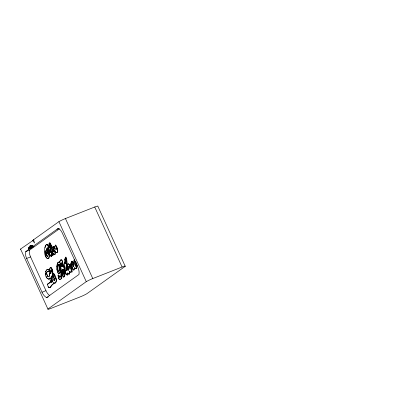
<?xml version="1.0" encoding="UTF-8"?>
<svg xmlns="http://www.w3.org/2000/svg" width="410" height="410" viewBox="0 0 410 410"><rect width="100%" height="100%" fill="white"/><g stroke="black" fill="none" stroke-linecap="round" stroke-linejoin="round"><path stroke-width="0.61" d="M50.901 246.102L50.507 251.571M71.929 264.783L71.95 263.651M69.818 271.671L69.28 274.172L68.019 273.639M76.224 262.892L76.157 264.819L75.568 266.285L74.881 264.153L75.061 261.303L75.773 262.441M76.424 262.815L76.352 264.742L75.763 266.208L75.076 264.076L75.255 261.226M67.035 268.447L66.912 270.487L66.179 268.181L67.025 262.569L66.799 259.837L65.928 257.075L64.816 259.515M56.585 248.327L56.606 247.947L56.242 248.081C55.801 248.398 55.857 250.131 56.37 249.136M73.774 266.116L74.215 260.207M50.04 246.641L49.984 244.714L49.702 246.231M51.311 272.086L51.393 270.872M59.988 277.221L60.936 275.909L61.095 273.967L60.352 262.769L60.024 264.363L59.814 264.071C60.234 267.064 61.531 270.667 59.404 273.306L58.133 273.316C56.452 269.903 56.144 265.685 57.994 262.297L58.717 262.113L59.404 262.456L60.675 260.084M62.689 269.385L62.115 270.098L61.751 278.231L60.782 279.123L59.686 279.471L58.727 278.795L58.03 275.161L58.727 275.156L59.742 277.36L61.131 275.833L61.064 267.868M71.299 271.225L71.161 272.102L70.73 272.322M64.493 263.389L64.585 262.282M50.153 278.851L50.153 277.898M70.505 266.925L70.715 264.681M62.694 272.414L62.838 270.938L63.483 270.159L63.868 271.077L63.314 273.183L63.591 274.018M50.84 245.626L51.204 245.072C52.685 248.967 50.553 247.04 50.707 244.698L50.819 244.96C50.589 242.008 48.718 241.972 49.108 245.2M53.074 274.828C52.301 277.232 54.407 281.07 51.511 282.418L51.506 279.312L51.06 277.068L51.614 276.878C53.582 274.269 53.182 269.959 51.188 267.489L50.83 267.433M67.896 273.962L67.44 275.043L66.789 274.613M52.967 255.215C52.69 252.724 51.983 250.792 51.522 247.824C49.959 248.742 51.445 253.385 52.224 255.133L53.162 255.133C52.649 253.939 52.536 247.163 51.229 247.947M56.903 266.879L57.549 263.768M60.275 263.84L60.224 264.286L60.009 263.994C60.429 266.987 61.725 270.59 59.604 273.229L58.328 273.239L57.748 271.763M67.968 266.239L68.045 269.888M65.836 262.815C65.251 266.592 65.462 257.203 65.779 259.258M55.309 278.503L55.499 277.488L55.919 277.713C56.795 279.548 56.908 282.331 54.781 283.356L53.771 282.362L53.654 283.407L52.711 284.504M74.774 267.889L73.964 270L73.416 269.893L72.268 267.023M54.909 247.127L55.084 246.266M44.977 247.66L45.413 246L46.345 244.575M48.359 255.015L48.436 251.791M51.065 245.293L51.399 244.995C51.578 245.354 52.47 247.737 51.578 247.143M67.117 266.172L67.46 264.973M70.858 264.189L71.714 261.38L71.945 261.149L72.483 261.488C73.544 262.846 72.811 265.834 73.482 266.674M53.961 276.366L54.058 276.043M49.605 269.78L50.266 267.848M51.276 269.816L50.758 271.399L50.655 273.757L51.004 273.065M53.654 246.682L53.828 246.379L54.515 248.111M53.3 274.146L53.443 273.742L54.012 273.798C55.524 275.315 55.832 278.082 54.187 279.625L54.402 280.46L55.114 278.969M57.713 263.22L58.189 262.221M68.347 270.139L68.654 269.283M32.421 245.739L30.914 245.288L29.961 245.944L28.48 248.183L28.833 249.388L25.753 251.586A6.616 3.029 68.5 0 0 26.635 258.454L42.03 292.233A8.015 3.669 68.5 0 0 46.694 297.522L48.38 296.855M64.211 273.25L63.822 274.157M76.193 268.622L76.86 265.936L76.66 263.568M47.719 284.535L48.17 283.551L49.82 282.838M54.72 254.63L55.032 254.005L54.761 250.167L55.765 252.498L57.18 252.473L57.702 251.294L57.518 249.362L55.586 244.96L54.889 246.343L54.679 248.603L53.633 246.456L53.454 246.758L54.115 251.812C52.803 251.904 53.987 248.096 52.757 247.153L52.547 247.071M71.888 263.779L71.627 266.356L72.099 271.989L71.335 271.225M67.629 264.373L67.952 263.804M51.414 256.296C51.937 255.015 51.445 251.719 50.394 251.427L50.461 252.493L50.512 244.775L50.625 245.036C48.262 237.021 48.267 254.979 50.799 256.25L51.609 256.214L51.855 255.666L51.419 252.657M55.499 282.803L56.329 280.312L55.719 277.79L55.304 277.565L54.207 280.537L53.992 279.702C55.632 278.159 55.329 275.392 53.818 273.875L53.244 273.818C51.834 276.442 54.007 279.815 52.014 282.147M51.706 282.341L51.701 279.236L51.255 276.991M55.452 245.149C56.662 245.559 58.65 250.7 57.374 252.396L55.96 252.422L55.811 252.088M54.31 251.735C52.998 251.827 54.187 248.019 52.951 247.076L52.295 247.122C52.09 249.613 52.28 252.985 54.202 254.759L54.914 254.554L55.227 253.928L55.048 251.555M47.514 256.296C49.784 253.657 46.048 240.414 47.509 253.195C46.586 254.302 46.115 251.007 45.874 250.382C45.392 252.329 45.751 254.933 47.242 256.352L47.709 256.219M51.419 276.955C53.387 274.346 52.987 270.036 50.994 267.566L50.071 267.925C48.482 270.538 50.148 273.67 49.179 276.34L48.8 276.401M50.199 287.482L51.393 285.432L53.848 283.33L54.028 282.505M47.468 271.246L46.484 273.091L47.734 276.325M45.556 271.661L45.961 271.138M49.948 282.751L50.322 281.706L49.959 277.975L48.795 279.261C45.792 278.569 45.008 274.372 45.361 271.738L47.15 269.349L47.98 269.344L48.944 270.267C49.83 272.834 48.539 270.969 47.273 271.323L46.289 273.168L47.539 276.407L49.374 276.263L49.712 275.13L49.59 273.014M46.637 270.093L47.832 269.211L49.138 270.19M50.102 278.18L48.995 279.184L47.201 278.185M50.589 251.35L50.896 251.243L51.281 252.237M52.444 284.535L50.394 287.405L48.313 287.261L47.524 284.612L47.975 283.628L50.42 282.341L50.43 280.63M60.588 279.2L61.556 278.308L61.879 276.596L61.92 270.175L63.15 269.165L63.709 269.8M33.138 240.065L58.912 221.656A6.083 0.615 -24.5 0 1 65.436 218.55L94.73 207.009A6.083 0.615 -24.5 0 1 97.887 206.302L125.234 266.315L86.879 293.704A6.083 0.615 -24.5 0 1 80.36 296.814L51.065 308.351A6.083 0.615 -24.5 0 1 47.908 309.058L20.561 249.049L33.574 240.075M28.833 249.388L33.866 246.436L33.113 246.564L31.457 245.272L32.621 246.682L58.015 228.544A6.616 3.029 68.5 0 1 62.289 232.993L77.685 266.772A8.015 3.669 68.5 0 1 78.945 274.49L46.694 297.522M25.753 251.586L29.689 250.033L59.465 228.77M47.908 309.058L86.264 281.665A6.083 0.615 -24.5 0 1 92.783 278.559L122.077 267.018A6.083 0.615 -24.5 0 1 125.234 266.315M57.077 229.216L58.784 228.539M45.377 254.256C45.612 255.702 46.366 259.474 48.693 258.387L49.328 255.225L48.324 247.978C49.461 248.219 47.955 245.031 47.319 244.401L46.796 244.36C43.24 246.061 43.844 260.37 48.872 258.285L49.528 255.148L48.318 247.963M48.129 248.055L48.544 248.163M26.635 258.454L30.571 256.906A6.616 3.029 68.5 0 1 29.397 252.498L29.376 251.93A6.616 3.029 68.5 0 1 29.689 250.033M62.955 269.242C64.155 270.487 64.339 272.712 63.627 274.234L63.155 273.752L63.673 271.154L63.289 270.236C61.669 272.004 62.551 275.115 63.371 277.139L64.185 276.724C66.394 271.738 62.894 266.172 62.223 261.196L61.941 260.068L61.203 259.725L60.48 260.16L59.209 262.533L58.369 262.195M60.542 264.091L60.9 265.583M42.03 292.233L45.961 290.685A8.015 3.669 68.5 0 0 49.825 295.61M32.621 246.682L33.113 246.564M63.565 277.063L64.38 276.647C66.589 271.661 63.089 266.095 62.417 261.119M48.349 248.24L48.518 247.619L47.77 245.405L47.124 244.478L46.602 244.437M74.774 259.356L74.343 259.361L74.02 260.283L73.287 266.751C72.616 265.911 73.349 262.923 72.288 261.565L71.75 261.226L71.519 261.457L70.52 264.757L70.079 269.442L69.269 264.655L68.173 263.881M49.323 271.753L48.6 271.236M33.866 246.436L30.914 245.288L33.102 246.933L30.504 245.769L32.779 247.22L29.961 245.944L31.816 247.814L29.013 247.071L30.899 248.322L28.48 248.183L30.171 248.752M49.349 287.456L48.795 287.4L48.277 286.703M61.008 259.802L61.746 260.145L62.223 261.196M54.591 283.223L54.981 283.279M76.096 268.658L74.974 268.002M51.429 256.27L50.471 255.635L49.984 254.492M28.654 247.707L30.899 248.322M59.88 279.394L59.204 279.123L58.543 277.693M54.402 254.682L53.356 253.457M52.659 255.204L52.121 254.564M47.334 251.151L46.94 250.648L46.93 248.706L47.498 250.233M47.437 256.276L46.55 255.189L45.807 251.279M47.129 253.277C49.241 254.231 46.268 244.883 47.852 248.844M61.766 262.907L62.561 264.342M32.564 240.475L34.604 243.027L33.574 239.753M59.235 264.85L58.681 264.101C57.825 266.418 57.492 269.021 58.425 271.369L58.902 271.528L59.368 270.877L59.87 269.237L59.809 266.925M46.858 277.795L46.233 276.407M51.399 246.856L51.086 246.031M65.897 273.214L66.256 273.972M59.937 277.283L58.589 274.874L58.164 275.915L58.415 277.098M94.73 207.009L122.077 267.018M65.436 218.55L92.783 278.559M58.912 221.656L86.264 281.665M30.571 256.906L45.961 290.685M63.022 275.689L63.386 276.606M61.495 262.912L61.9 266.674L62.735 266.526L62.674 264.957M59.388 265.326L59.696 266.28M48.037 249.552L48.113 249.864M62.709 274.372L62.92 275.248M56.969 268.97L57.241 270.128M65.779 272.696L65.144 269.508M45.418 273.552L45.694 274.808M53.725 247.66L53.935 248.716M52.506 249.962L52.736 251.135M54.038 249.27L54.346 250.94M64.016 270.861L64.185 271.989M51.26 250.828L51.424 252.017M45.033 251.34L45.305 253.672M64.744 265.9L64.99 268.412M49.221 249.434L49.425 251.509M70.12 268.76L69.464 264.578L68.373 263.804L67.758 263.881L66.922 266.249L66.717 270.564L66.476 270.128L65.984 268.258L66.83 262.646L66.599 259.914L65.733 257.152L64.621 259.591L64.298 263.466L65.098 270.682L65.702 273.291L66.594 274.69L67.245 275.12L67.619 274.69L67.547 272.85L67.824 273.716L69.085 274.249L69.551 271.312L70.535 272.399L70.966 272.178L71.038 270.866L71.904 272.066L71.432 266.433L71.755 263.733L72.416 268.427L72.842 269.534L73.769 270.077L74.64 267.633L75.389 268.627L76.388 268.545L77.054 265.859L76.952 264.675M20.705 249.27A6.083 0.615 -24.5 0 1 20.561 249.049M47.304 250.31L47.14 251.227L46.745 250.725L46.735 248.783L47.304 250.31M49.507 246.307C49.472 251.94 50.348 240.967 49.507 246.307M57.718 267.018L57.677 269.329L58.23 271.446L58.707 271.604C60.234 269.478 60.014 266.249 58.486 264.178L57.718 267.018M56.406 248.024C56.611 249.598 55.084 250.1 56.047 248.158L56.406 248.024M67.604 267.31L68.045 270.431C69.146 269.324 68.06 263.353 67.604 267.31M61.572 266.321L61.705 266.751L62.351 266.746L62.638 266.095L61.992 263.42L61.3 262.989L61.572 266.321M65.41 259.048C64.816 268.027 66.451 262.226 65.41 259.048M51.199 270.948C50.302 276.776 50.005 271.933 51.132 269.729L51.199 270.948M54.053 275.474L53.602 277.288L54.053 275.474"/></g></svg>
